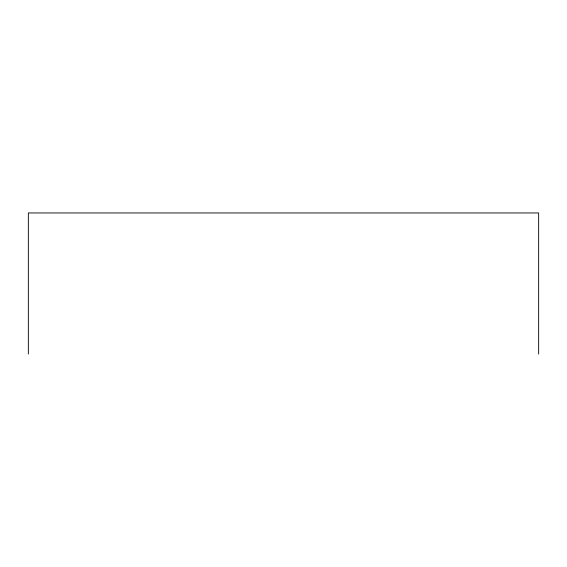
<?xml version="1.0" encoding="UTF-8"?>
<svg xmlns="http://www.w3.org/2000/svg" width="567" height="567" viewBox="0 0 567 567"><rect width="100%" height="100%" fill="white"/><g stroke="black" fill="none" stroke-linecap="round" stroke-linejoin="round"><path stroke-width="0.85" d="M538.65 354.049L538.65 212.951L28.35 212.951L28.35 354.049"/></g></svg>
